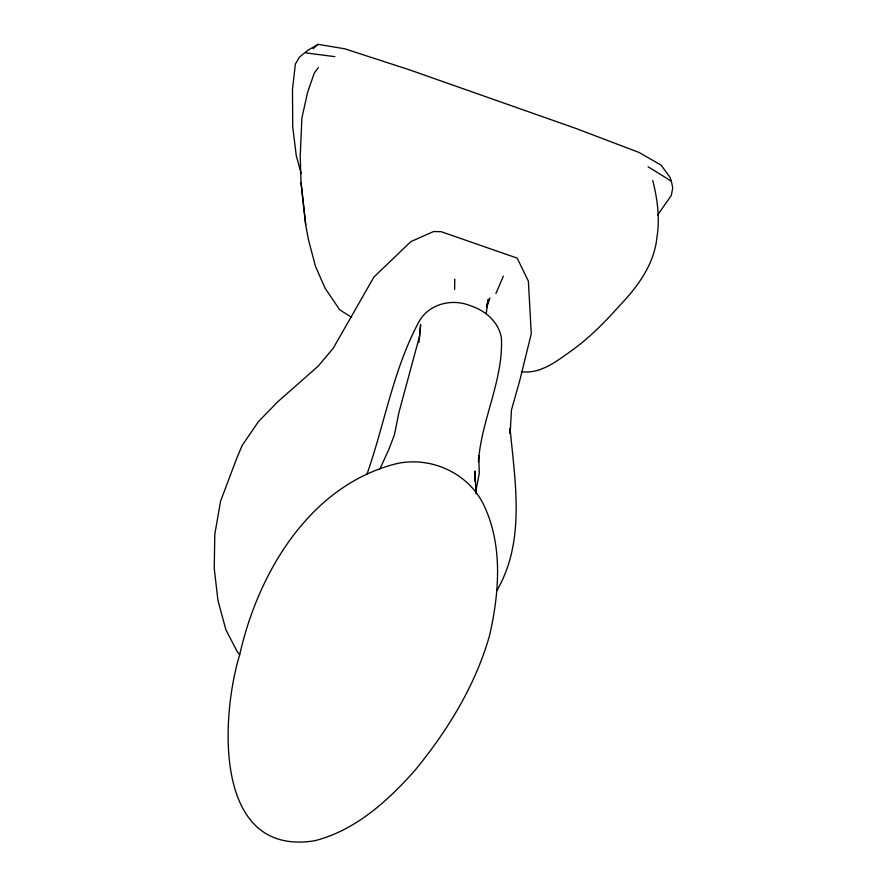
<?xml version="1.0" encoding="UTF-8"?>
<svg xmlns="http://www.w3.org/2000/svg" width="887" height="887" viewBox="0 0 887 887"><rect width="100%" height="100%" fill="white"/><g stroke="black" fill="none" stroke-linecap="round" stroke-linejoin="round"><path stroke-width="1.33" d="M474.988 481.696L475.055 471.03L475.975 493.948M454.621 289.517L454.776 279.117M418.886 342.515L419.141 338.945M419.407 337.947L420.626 324.642L419.484 336.495L399.039 412.034L394.382 434.907L388.683 449.809L379.813 469.123M478.514 458.501L478.792 455.741L479.257 473.325L475.665 492.307M478.459 461.783C481.297 419.64 503.45 380.401 501.421 337.77C498.405 321.682 485.322 310.483 470.287 305.66C450.507 297.688 426.27 304.718 417.256 324.997C392.908 371.653 384.37 424.662 367.03 473.991M486.176 313.865L488.282 299.407L486.497 307.002M239.723 654.673C220.686 716.618 213.091 857.197 314.719 840.743C355.354 830.409 387.641 801.127 414.794 770.526C447.625 730.644 475.343 685.507 489.569 635.524C499.436 592.217 503.228 543.842 482.75 502.896C466.884 472.693 431.459 456.872 398.23 463.269C310.705 484.091 258.195 572.048 239.723 654.673L237.151 651.535L225.852 629.637L217.947 600.388L214.244 568.456L214.798 534.373L220.541 501.299L236.951 457.714L242.184 445.451L258.361 421.724L277.531 401.988L318.145 366.176L333.29 348.136L373.937 277.021L410.936 241.563L433.632 231.529L441.127 231.684L517.176 258.117L528.375 281.19L531.28 333.756L519.616 381.088L511.466 409.971L510.158 433.643L510.069 428.266C514.881 480.909 525.259 538.365 498.749 587.205L497.163 590.354M486.653 307.002L489.768 298.099L486.608 305.616M495.9 293.497L503.361 276.145M657.699 214.909L671.315 195.462L672.756 187.811L671.315 181.136L670.14 177.467L661.103 165.148L639.028 152.431L575.552 128.316L410.138 70.062L344.777 48.796L318.1 44.35L307.955 50.215L299.562 57.023L295.382 63.997L292.477 89.387L292.743 126.93L296.236 155.502L301.092 173.364M318.422 67.578L314.286 73.011L307.512 92.68L301.89 118.06L300.216 156.101L301.026 182.511L305.716 224.965L308.343 239.279L315.462 266.322L325.108 288.231L339.621 309.729L351.707 317.424M313.044 48.73L318.1 44.35M521.368 371.686C540.76 374.325 557.479 360.61 572.303 350.132C589.644 337.548 604.823 322.192 619.059 306.248C637.409 287.033 654.284 264.603 656.934 237.25C660.05 218.158 657.444 199.143 652.765 180.516M306.104 52.943L334.887 56.646M648.12 166.778L671.315 181.136M305.716 224.965L301.026 182.511"/></g></svg>
